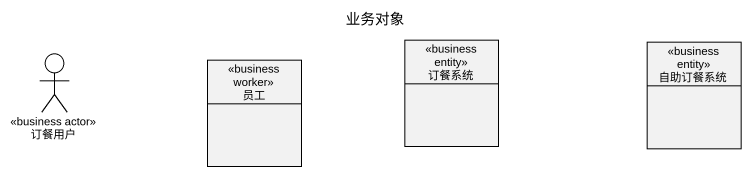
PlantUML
@startuml
title 业务对象
allowmixing
hide circle
hide empty members
actor 订餐用户 <<business actor>>
class 员工 <<business worker>>
class 订餐系统 <<business entity>>
class 自助订餐系统 <<business entity>>
@enduml
